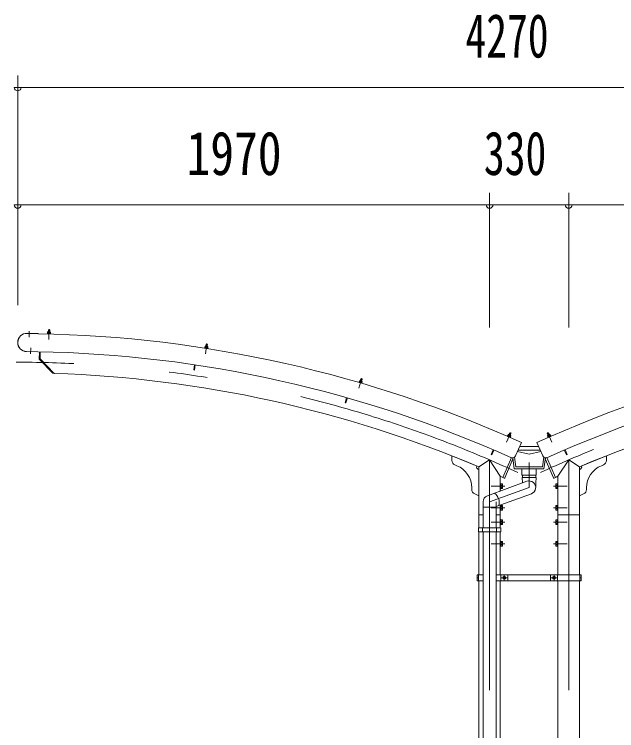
# Model space of a CAD drawing. Units: millimetres, scale not verified. Extents: x -31546 to 31551, y -14700 to 14700.
# Drawn here: x 5987 to 8501, y 4290 to 7278 of the extents above; entities that cross this region are included whole.
import ezdxf
from ezdxf.enums import TextEntityAlignment as Align

# ---------------------------------------------------------------- set-up
doc = ezdxf.new("R2010")
doc.units = ezdxf.units.MM
doc.header["$LTSCALE"] = 80
doc.linetypes.add('USER3', pattern=[24, 12, -5, 2, -5])
for name, color, linetype, lineweight in [('0-2_1-07BOLD', 7, 'Continuous', 18), ('0-3_1-27CENTER', 3, 'USER3', 18), ('0-4_1-47THIN', 4, 'Continuous', 18), ('0-5_1-57DIM', 3, 'Continuous', 18)]:
    doc.layers.add(name, color=color, linetype=linetype, lineweight=lineweight)
doc.styles.add('ＭＳ ゴシック', font='')
doc.styles.get('ＭＳ ゴシック').set_extended_font_data('MS Gothic')

msp = doc.modelspace()

# ---------------------------------------------------------------- linework, layer by layer
at = {"layer": '0-2_1-07BOLD'}
for p, q in [((6039.64, 5947.11), (6086.33, 5946.17)), ((6086.34, 5946.68), (6039.65, 5947.61)), ((6086.34, 5946.68), (6086.32, 5945.56)), ((6125.15, 5947.82), (6125.11, 5946.32)), ((6125.11, 5946.32), (6137.6, 5945.98)), ((6125.59, 5946.31), (6125.54, 5944.71)), ((6126.63, 5952.78), (6136.43, 5952.52)), ((6128.63, 5952.23), (6128.51, 5947.73)), ((6128.53, 5952.73), (6128.75, 5960.88)), ((6129.77, 5961.85), (6128.75, 5960.88)), ((6134.75, 5960.72), (6128.75, 5960.88)), ((6133.77, 5961.75), (6129.77, 5961.85)), ((6134.75, 5960.72), (6133.77, 5961.75)), ((6134.4, 5952.07), (6134.28, 5947.58)), ((6134.53, 5952.57), (6134.75, 5960.72)), ((6136.43, 5952.52), (6137.29, 5951.99)), ((6137.13, 5946), (6137.08, 5944.4)), ((6137.29, 5951.99), (6137.17, 5947.5)), ((6782.32, 5886.96), (6782.07, 5885.37)), ((6782.08, 5888.51), (6794.43, 5886.57)), ((6784.19, 5893.24), (6793.87, 5891.72)), ((6786.1, 5892.43), (6785.41, 5887.99)), ((6786.07, 5892.94), (6787.33, 5901)), ((6793.26, 5900.07), (6787.33, 5901)), ((6791.81, 5891.53), (6791.11, 5887.09)), ((6792, 5892.01), (6793.26, 5900.07)), ((6793.87, 5891.72), (6794.65, 5891.08)), ((6794.65, 5891.08), (6793.96, 5886.64)), ((6794.43, 5886.57), (6794.2, 5885.09)), ((6038.12, 5871.03), (6084.81, 5870.09)), ((6038.13, 5871.52), (6084.82, 5870.59)), ((6084.82, 5870.58), (6084.81, 5870.09)), ((6091.62, 5870.46), (6091, 5839.14)), ((6094.82, 5870.39), (6094.22, 5840.4)), ((6782.07, 5885.37), (6793.48, 5883.58)), ((6793.73, 5885.16), (6793.48, 5883.58)), ((6147.34, 5780.49), (6091, 5839.14)), ((6152.47, 5779.76), (6094.22, 5840.4)), ((6742.06, 5815.61), (6738.8, 5793.86)), ((6149.64, 5782.71), (6147.34, 5780.49)), ((7425.95, 5745.27), (7425.53, 5743.84)), ((7425.53, 5743.84), (7437.52, 5740.32)), ((7425.99, 5743.7), (7425.54, 5742.16)), ((7425.54, 5742.16), (7436.62, 5738.92)), ((7428.65, 5749.69), (7438.05, 5746.94)), ((7430.44, 5748.64), (7429.18, 5744.33)), ((7430.48, 5749.16), (7432.76, 5756.98)), ((7434, 5757.66), (7432.76, 5756.98)), ((7438.52, 5755.29), (7432.76, 5756.98)), ((7437.84, 5756.54), (7434, 5757.66)), ((7435.98, 5747.02), (7434.72, 5742.71)), ((7436.23, 5747.47), (7438.52, 5755.29)), ((7437.07, 5740.46), (7436.62, 5738.92)), ((7438.75, 5746.21), (7437.49, 5741.9)), ((7438.52, 5755.29), (7437.84, 5756.54)), ((7438.05, 5746.94), (7438.75, 5746.21)), ((7376.89, 5678.13), (7370.86, 5656.97)), ((8051.06, 5523.76), (8054.34, 5531.23)), ((8059.83, 5528.82), (8054.34, 5531.23)), ((8211.35, 5528.82), (8216.84, 5531.23)), ((8220.12, 5523.76), (8216.84, 5531.23)), ((8046.08, 5520.49), (8057.52, 5515.47)), ((8050.96, 5523.25), (8049.15, 5519.14)), ((8049.32, 5524.53), (8058.3, 5520.59)), ((8056.25, 5520.94), (8054.44, 5516.82)), ((8056.48, 5514.29), (8055.84, 5512.82)), ((8057.52, 5515.47), (8056.92, 5514.1)), ((8058.89, 5519.78), (8057.09, 5515.66)), ((8058.3, 5520.59), (8058.89, 5519.78)), ((8212.88, 5520.59), (8212.29, 5519.78)), ((8212.29, 5519.78), (8214.09, 5515.66)), ((8221.85, 5524.53), (8212.88, 5520.59)), ((8225.7, 5519.12), (8214.26, 5514.1)), ((8214.69, 5514.29), (8215.34, 5512.82)), ((8214.93, 5520.94), (8216.73, 5516.82)), ((8220.21, 5523.25), (8222.02, 5519.14)), ((8225.1, 5520.49), (8225.7, 5519.12)), ((8103.53, 5491.55), (8078.79, 5436.86)), ((8095.95, 5474.79), (8175.22, 5474.79)), ((8167.65, 5491.55), (8192.38, 5436.86)), ((7985.86, 5461.47), (7977.16, 5441.26)), ((7977.16, 5441.26), (7980.09, 5440)), ((7988.8, 5460.21), (7980.09, 5440)), ((8086.85, 5454.67), (8135.59, 5443.4)), ((8089.17, 5459.79), (8182.01, 5459.79)), ((8184.32, 5454.67), (8135.59, 5443.4)), ((8282.38, 5460.21), (8291.08, 5440)), ((8285.32, 5461.47), (8294.02, 5441.26)), ((8294.02, 5441.26), (8291.08, 5440)), ((7813.13, 5435.77), (7926.04, 5390.12)), ((7813.13, 5435.77), (7813.13, 5416.9)), ((7970.59, 5419.54), (7926.04, 5390.12)), ((8015.14, 5351.36), (7970.59, 5419.54)), ((8061.61, 5428.66), (8026.03, 5345.99)), ((8068.17, 5423.66), (8034.17, 5344.66)), ((8061.61, 5428.66), (8067.12, 5426.29)), ((8073.57, 5382.49), (8067.47, 5428.22)), ((8079.97, 5389.79), (8074.43, 5431.27)), ((8191.21, 5389.79), (8196.75, 5431.27)), ((8203.01, 5423.66), (8237.01, 5344.66)), ((8209.57, 5428.66), (8204.06, 5426.29)), ((8256.03, 5351.36), (8300.59, 5419.54)), ((8300.59, 5419.54), (8345.14, 5390.12)), ((8458.05, 5435.78), (8345.14, 5390.12)), ((8458.05, 5435.78), (8458.05, 5416.91)), ((7825.63, 5398.36), (7833.52, 5395.16)), ((7926.04, 5390.12), (7926.04, 5135.54)), ((8079.96, 5389.79), (8191.21, 5389.79)), ((8165.59, 5382.49), (8165.59, 5355.49)), ((8345.14, 5390.12), (8345.14, 4940.54)), ((8445.55, 5398.36), (8437.66, 5395.16)), ((8015.14, 5351.36), (8015.14, 5289.54)), ((8108.08, 5355.49), (8108.08, 5345.37)), ((8163.09, 5355.49), (8163.09, 5345.37)), ((8256.03, 5351.36), (8256.03, 4940.54)), ((7961.18, 5269.89), (8126.18, 5329.96)), ((8017.14, 5320.04), (8015.14, 5320.04)), ((8017.14, 5320.04), (8017.14, 5299.04)), ((8023.23, 5319.35), (8017.14, 5319.35)), ((8024.14, 5317.79), (8023.23, 5319.35)), ((8026.03, 5345.99), (8031.54, 5343.62)), ((8106.08, 5345.37), (8165.09, 5345.37)), ((8106.08, 5345.37), (8108.09, 5323.37)), ((8247.04, 5317.79), (8247.04, 5301.29)), ((8254.04, 5320.04), (8256.03, 5320.04)), ((7896.04, 5302.45), (7896.04, 5295.74)), ((8017.14, 5299.04), (8015.14, 5299.04)), ((8023.23, 5314.45), (8017.14, 5314.45)), ((8023.23, 5304.63), (8017.14, 5304.63)), ((8247.04, 5301.29), (8247.94, 5299.73)), ((8247.94, 5314.45), (8254.04, 5314.45)), ((8247.94, 5304.63), (8254.04, 5304.63)), ((8247.94, 5299.73), (8254.04, 5299.73)), ((8375.14, 5302.45), (8375.14, 5295.74)), ((7908.54, 5277.19), (7926.04, 5270.12)), ((7998.08, 5224.81), (8144.99, 5278.27)), ((8362.63, 5277.19), (8345.14, 5270.12)), ((7943.09, 5135.54), (7943.09, 5244.05)), ((7998.08, 5244.05), (7998.08, 5135.54)), ((8015.14, 5231.02), (8015.14, 5135.54)), ((8017.14, 5230.04), (8015.14, 5230.04)), ((8017.14, 5230.04), (8017.14, 5209.04)), ((8023.23, 5229.35), (8017.14, 5229.35)), ((8024.14, 5227.79), (8023.23, 5229.35)), ((8254.04, 5230.04), (8256.03, 5230.04)), ((7943.08, 5221.6), (7998.08, 5221.6)), ((8017.14, 5209.04), (8015.14, 5209.04)), ((8023.23, 5224.45), (8017.14, 5224.45)), ((8023.23, 5214.64), (8017.14, 5214.64)), ((8247.04, 5227.79), (8247.04, 5211.29)), ((8247.04, 5211.29), (8247.94, 5209.72)), ((8247.94, 5224.45), (8254.04, 5224.45)), ((8247.94, 5214.64), (8254.04, 5214.64)), ((8247.94, 5209.72), (8254.04, 5209.72)), ((7926.04, 5189.54), (7943.09, 5189.54)), ((7998.08, 5189.54), (8015.14, 5189.54)), ((8023.23, 5169.36), (8017.14, 5169.36)), ((8024.14, 5167.79), (8023.23, 5169.36)), ((8254.04, 5170.04), (8256.03, 5170.04)), ((8254.04, 5149.04), (8254.04, 5170.04)), ((8345.14, 5189.54), (8256.03, 5189.54)), ((8017.14, 5149.04), (8015.14, 5149.04)), ((8023.23, 5164.45), (8017.14, 5164.45)), ((8023.23, 5154.63), (8017.14, 5154.63)), ((8024.14, 5151.29), (8024.14, 5167.79)), ((8247.04, 5151.29), (8247.94, 5149.72)), ((8247.94, 5164.45), (8254.04, 5164.45)), ((8247.94, 5154.63), (8254.04, 5154.63)), ((8247.94, 5149.72), (8254.04, 5149.72)), ((8254.04, 5149.04), (8256.03, 5149.04)), ((7924.44, 5135.54), (8015.14, 5135.54)), ((7926.04, 5119.54), (7926.04, 4940.54)), ((7941.48, 5135.54), (7941.48, 5119.54)), ((7943.09, 5119.54), (7943.09, 3335.54)), ((7998.09, 3335.54), (7998.09, 5119.54)), ((7999.68, 5135.54), (7999.68, 5119.54)), ((8015.14, 4940.54), (8015.14, 5119.54)), ((8016.74, 5135.54), (8016.74, 5119.54)), ((8017.14, 5080.04), (8015.14, 5080.04)), ((8017.14, 5059.04), (8017.14, 5080.04)), ((8254.04, 5080.04), (8256.03, 5080.04)), ((8254.04, 5059.04), (8254.04, 5080.04)), ((8017.14, 5059.04), (8015.14, 5059.04)), ((8023.23, 5074.45), (8017.14, 5074.45)), ((8023.23, 5064.63), (8017.14, 5064.63)), ((8023.23, 5059.73), (8017.14, 5059.73)), ((8024.14, 5061.29), (8023.23, 5059.73)), ((8247.04, 5061.29), (8247.94, 5059.73)), ((8247.94, 5074.45), (8254.04, 5074.45)), ((8247.94, 5064.63), (8254.04, 5064.63)), ((8247.94, 5059.73), (8254.04, 5059.73)), ((8254.04, 5059.04), (8256.03, 5059.04)), ((7918.34, 4940.54), (7943.09, 4940.54)), ((7924.44, 4940.54), (7924.44, 4914.54)), ((8352.83, 4940.54), (7998.09, 4940.54)), ((8016.74, 4940.54), (8016.74, 4914.54)), ((8026.62, 4930.43), (8026.62, 4924.65)), ((8046.74, 4940.54), (8046.74, 4914.54)), ((8224.44, 4940.54), (8224.44, 4914.54)), ((8239.56, 4933.31), (8234.56, 4930.43)), ((8234.56, 4930.43), (8234.56, 4924.65)), ((8244.56, 4930.43), (8239.56, 4933.31)), ((8254.44, 4940.54), (8254.44, 4914.54)), ((8346.74, 4940.54), (8346.74, 4914.54)), ((8352.83, 4940.54), (8352.83, 4914.54)), ((7918.34, 4927.54), (7924.44, 4927.54)), ((7926.04, 4914.54), (7926.04, 3335.54)), ((8352.83, 4914.54), (7998.09, 4914.54)), ((8015.14, 3335.54), (8015.14, 4914.54)), ((8026.62, 4924.65), (8031.61, 4921.77)), ((8031.61, 4921.77), (8036.61, 4924.65)), ((8256.03, 4914.54), (8256.03, 3156.94)), ((8345.14, 4914.54), (8345.14, 3156.5)), ((8352.83, 4927.54), (8346.74, 4927.54))]:
    msp.add_line(p, q, dxfattribs=at)
for points in [[(6125.15, 5947.82), (6137.65, 5947.48), (6137.6, 5945.98)], [(6126.63, 5952.78), (6125.75, 5952.3), (6125.62, 5947.81)], [(6782.08, 5888.51), (6781.85, 5887.03), (6794.2, 5885.09)], [(6784.19, 5893.24), (6783.25, 5892.88), (6782.55, 5888.43)], [(6793.26, 5900.07), (6792.43, 5901.21), (6788.48, 5901.83), (6787.33, 5901)], [(6738.89, 5816.09), (6735.63, 5794.33), (6738.8, 5793.86)], [(7425.95, 5745.27), (7437.95, 5741.76), (7437.52, 5740.32)], [(7428.65, 5749.69), (7427.67, 5749.45), (7426.41, 5745.14)], [(7373.81, 5679), (7367.79, 5657.85), (7370.86, 5656.97)], [(8056.55, 5521.35), (8059.83, 5528.82), (8059.31, 5530.14), (8055.65, 5531.74), (8054.34, 5531.23)], [(8214.62, 5521.35), (8211.35, 5528.82), (8211.86, 5530.14), (8215.52, 5531.74), (8216.84, 5531.23)], [(8045.91, 5518.93), (8045.27, 5517.46), (8055.84, 5512.82)], [(8046.08, 5520.49), (8045.47, 5519.12), (8056.92, 5514.1)], [(8049.32, 5524.53), (8048.32, 5524.42), (8046.51, 5520.3)], [(8225.1, 5520.49), (8213.65, 5515.47), (8214.26, 5514.1)], [(8225.27, 5518.93), (8225.91, 5517.46), (8215.34, 5512.82)], [(8221.85, 5524.53), (8222.86, 5524.42), (8224.66, 5520.3)], [(8073.57, 5382.49), (8197.6, 5382.49), (8203.71, 5428.22)], [(8209.57, 5428.66), (8245.14, 5345.99), (8239.64, 5343.62)], [(8105.59, 5382.49), (8105.59, 5355.49), (8165.59, 5355.49)], [(8024.14, 5317.79), (8024.14, 5301.29), (8023.23, 5299.73), (8017.14, 5299.73)], [(8163.09, 5304.12), (8163.09, 5323.38), (8165.09, 5345.37)], [(8247.04, 5317.79), (8247.94, 5319.35), (8254.04, 5319.35)], [(8254.04, 5320.04), (8254.04, 5299.04), (8256.03, 5299.04)], [(8247.04, 5227.79), (8247.94, 5229.35), (8254.04, 5229.35)], [(8254.04, 5230.04), (8254.04, 5209.04), (8256.03, 5209.04)], [(8024.14, 5227.79), (8024.14, 5211.29), (8023.23, 5209.72), (8017.14, 5209.72)], [(8017.14, 5149.04), (8017.14, 5170.04), (8015.14, 5170.04)], [(8247.04, 5151.29), (8247.04, 5167.79), (8247.94, 5169.36), (8254.04, 5169.36)], [(8024.14, 5151.29), (8023.23, 5149.72), (8017.14, 5149.72)], [(7924.44, 5135.54), (7924.44, 5119.54), (8016.74, 5119.54)], [(8024.14, 5061.29), (8024.14, 5077.79), (8023.23, 5079.36), (8017.14, 5079.36)], [(8247.04, 5061.29), (8247.04, 5077.79), (8247.94, 5079.36), (8254.04, 5079.36)], [(7918.34, 4940.54), (7918.34, 4914.54), (7943.09, 4914.54)], [(8026.62, 4930.43), (8031.61, 4933.31), (8036.61, 4930.43), (8036.61, 4924.65)], [(8244.56, 4930.43), (8244.56, 4924.65), (8239.56, 4921.77), (8234.56, 4924.65)]]:
    msp.add_lwpolyline(points, dxfattribs=at)
for centre, radius in [((8031.61, 4927.54), 6.25), ((8031.61, 4927.54), 4.9), ((8239.56, 4927.54), 6.25), ((8239.56, 4927.54), 4.9)]:
    msp.add_circle(centre, radius, dxfattribs=at)
for centre, radius, start, end in [((6038.89, 5909.32), 38.3, 88.854, 268.854), ((6038.89, 5909.32), 37.8, 88.854, 268.854), ((5993.93, 826.85), 5119.55, 65.66528, 88.9659), ((6127.14, 5950.45), 2.32, 49.93085, 88.46228), ((6131.3, 5944.15), 8.51, 68.63316, 108.29361), ((6135.8, 5950.22), 2.32, 88.46228, 127.00851), ((10277.24, 826.85), 5119.55, 91.0341, 114.33472), ((6784.4, 5890.86), 2.32, 42.54817, 81.07961), ((6787.71, 5884.07), 8.51, 61.25049, 100.91093), ((6792.95, 5889.52), 2.32, 81.07961, 119.62584), ((5993.93, 826.85), 5044.55, 65.80466, 88.96758), ((10277.24, 826.85), 5044.55, 91.03242, 114.19534), ((5993.93, 826.85), 4955.45, 67.05199, 88.16658), ((10277.24, 826.85), 4955.45, 91.83342, 112.94801), ((7428.55, 5747.31), 2.32, 35.1655, 73.69695), ((7430.97, 5740.15), 8.51, 53.86781, 93.52827), ((7436.86, 5744.88), 2.32, 73.69695, 112.24318), ((8048.91, 5522.18), 2.32, 27.78282, 66.31427), ((8050.39, 5514.77), 8.51, 46.48515, 86.1456), ((8056.84, 5518.7), 2.32, 66.31427, 104.8605), ((8214.33, 5518.7), 2.32, 75.1395, 113.68573), ((8220.79, 5514.77), 8.51, 93.8544, 133.51485), ((8222.27, 5522.18), 2.32, 113.68573, 152.21718), ((7833.13, 5416.9), 20, 180, 247.98738), ((8065.13, 5443.04), 15, 245.66849, 335.66833), ((8066.33, 5424.45), 2, 336.71333, 66.71333), ((8206.05, 5443.04), 15, 204.33167, 294.33151), ((8204.84, 5424.45), 2, 113.28667, 203.28667), ((8438.05, 5416.91), 20, 292.01262, 0), ((7796.04, 5302.45), 100, 0, 67.98738), ((7926.04, 5390.12), 10, 157.98738, 270), ((8345.14, 5390.12), 10, 270, 22.01262), ((8475.14, 5302.45), 100, 112.01262, 180), ((5993.93, 826.85), 4955.45, 65.78831, 65.92853), ((10277.24, 826.85), 4955.45, 114.07147, 114.21169), ((8032.33, 5345.46), 2, 246.71333, 336.71333), ((8135.59, 5304.12), 27.5, 289.99896, 110.00061), ((8238.85, 5345.46), 2, 203.28667, 293.28667), ((7916.04, 5295.74), 20, 180, 247.98738), ((8020.35, 5316.9), 3.78, 319.57169, 0), ((8020.35, 5302.18), 3.78, 0, 40.43115), ((8010.36, 5309.54), 13.78, 339.1357, 20.8643), ((8260.81, 5309.54), 13.78, 159.1357, 200.8643), ((8250.82, 5316.9), 3.78, 180, 220.42831), ((8250.82, 5302.18), 3.78, 139.56885, 180), ((8355.14, 5295.74), 20, 292.01262, 0), ((7970.59, 5244.05), 27.5, 110.0018, 180), ((7966.79, 5242.67), 44.27, 341.60916, 58.39587), ((8020.35, 5226.9), 3.78, 319.57169, 0), ((8020.35, 5212.18), 3.78, 0, 40.43115), ((8010.36, 5219.54), 13.78, 339.1357, 20.8643), ((8260.81, 5219.54), 13.78, 159.1357, 200.8643), ((8250.82, 5226.9), 3.78, 180, 220.42831), ((8250.82, 5212.18), 3.78, 139.56885, 180), ((8020.35, 5166.9), 3.78, 319.56883, 0), ((8020.35, 5152.18), 3.78, 0, 40.4283), ((8010.36, 5159.54), 13.78, 339.13568, 20.86429), ((8260.81, 5159.54), 13.78, 159.13571, 200.86432), ((8250.82, 5166.9), 3.78, 180, 220.43117), ((8250.82, 5152.18), 3.78, 139.5717, 180), ((8020.35, 5076.9), 3.78, 319.56883, 0), ((8020.35, 5062.18), 3.78, 0, 40.4283), ((8010.36, 5069.54), 13.78, 339.13568, 20.86429), ((8260.81, 5069.54), 13.78, 159.13571, 200.86432), ((8250.82, 5076.9), 3.78, 180, 220.43117), ((8250.82, 5062.18), 3.78, 139.5717, 180)]:
    msp.add_arc(centre, radius, start, end, dxfattribs=at)
at = {"layer": '0-3_1-27CENTER'}
for p, q in [((6048.52, 5956.03), (6048.02, 5931.04)), ((6131.85, 5964.55), (6130.68, 5921.04)), ((6054.65, 5862.09), (6055.15, 5887.08)), ((6790.87, 5904.23), (6784.13, 5861.24)), ((7436.69, 5759.74), (7424.48, 5717.96)), ((8058.59, 5533.46), (8041.1, 5493.6)), ((8212.59, 5533.46), (8230.07, 5493.6)), ((7970.59, 5419.54), (7970.59, 2998.86)), ((8135.59, 5408.09), (8135.59, 5304.11)), ((8300.59, 5419.54), (8300.59, 2998.86)), ((7970.59, 5244.05), (8135.59, 5304.11)), ((8034.14, 5309.54), (7977.14, 5309.54)), ((8237.04, 5309.54), (8294.04, 5309.54)), ((8034.14, 5219.54), (7977.14, 5219.54)), ((8237.04, 5219.54), (8294.04, 5219.54)), ((8034.14, 5159.54), (7977.14, 5159.54)), ((8237.04, 5159.54), (8294.04, 5159.54)), ((8034.14, 5069.54), (7977.14, 5069.54)), ((8237.04, 5069.54), (8294.04, 5069.54)), ((8031.61, 4940.04), (8031.61, 4915.04)), ((8239.56, 4940.04), (8239.56, 4915.04)), ((8019.11, 4927.54), (8044.12, 4927.54)), ((8252.06, 4927.54), (8227.06, 4927.54))]:
    msp.add_line(p, q, dxfattribs=at)
for centre, start, end in [((5993.93, 826.85), 65.24121, 90), ((10277.24, 826.85), 90, 114.75879)]:
    msp.add_arc(centre, 5000, start, end, dxfattribs=at)
at = {"layer": '0-4_1-47THIN'}
for p, q in [((6129.33, 5952.71), (6129.57, 5961.66)), ((6133.73, 5952.59), (6133.97, 5961.53)), ((6786.86, 5892.82), (6788.25, 5901.66)), ((6791.21, 5892.14), (6792.6, 5900.98)), ((7431.24, 5748.94), (7433.75, 5757.53)), ((7435.46, 5747.7), (7437.98, 5756.29)), ((8051.8, 5523.44), (8055.39, 5531.64)), ((8055.82, 5521.67), (8059.41, 5529.87)), ((8215.35, 5521.67), (8211.76, 5529.87)), ((8219.38, 5523.44), (8215.79, 5531.64))]:
    msp.add_line(p, q, dxfattribs=at)
at = {"layer": '0-5_1-57DIM'}
for p, q in [((6000.59, 6064.7), (6000.59, 7022.54)), ((6014.59, 6972.54), (5986.59, 6972.54)), ((6000.59, 6972.54), (10270.59, 6972.54)), ((7970.59, 5971.54), (7970.59, 6532.54)), ((8300.59, 5971.54), (8300.59, 6532.54)), ((6014.59, 6482.54), (5986.59, 6482.54)), ((6000.59, 6482.54), (10270.59, 6482.54)), ((7984.59, 6482.54), (7956.59, 6482.54)), ((8314.59, 6482.54), (8286.59, 6482.54))]:
    msp.add_line(p, q, dxfattribs=at)
for centre in [(6000.59, 6972.54), (6000.59, 6482.54), (7970.59, 6482.54), (8300.59, 6482.54)]:
    msp.add_arc(centre, 14, 180, 0, dxfattribs=at)

# ---------------------------------------------------------------- texts
at = {"layer": '0-5_1-57DIM', "color": 7, "style": 'ＭＳ ゴシック'}
for s, width, p in [('4270', 0.7, (7869.52, 7042.54)), ('1970', 0.8, (6705.32, 6552.54)), ('330', 0.7, (7946.83, 6552.54))]:
    msp.add_text(s, height=182.3, dxfattribs=dict(at, width=width)).set_placement(p, align=Align.BOTTOM_LEFT)

doc.saveas('drawing.dxf')
